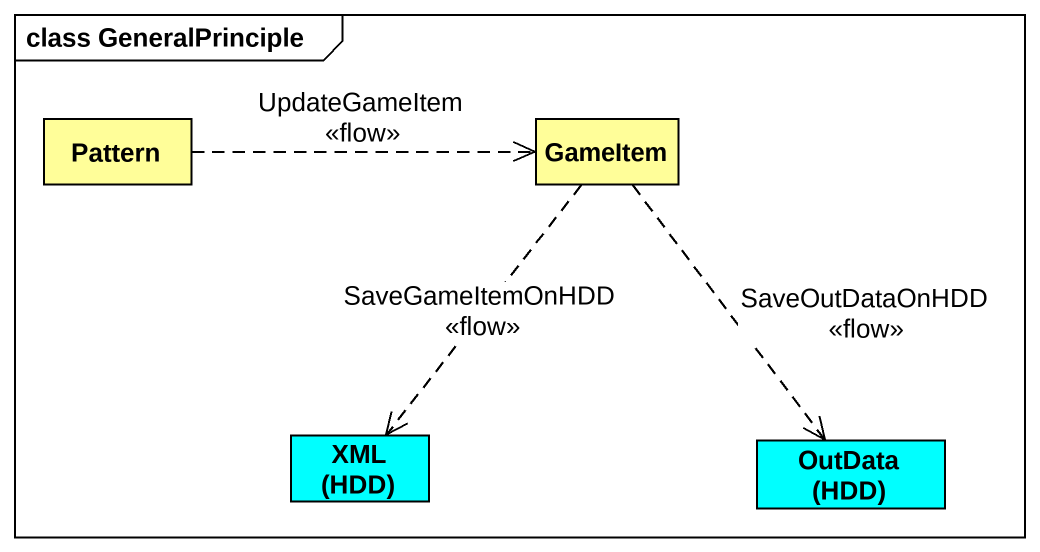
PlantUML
@startuml
mainframe class GeneralPrinciple
hide circle
hide empty members
class Pattern #FFFE99
class GameItem #FFFE99
class "XML (HDD)" as XML_HDD #00FFFF
class "OutData (HDD)" as OutData_HDD #00FFFF
Pattern .right.> GameItem : UpdateGameItem\n<<flow>>
GameItem ..> XML_HDD : SaveGameItemOnHDD\n<<flow>>
GameItem ..> OutData_HDD : SaveOutDataOnHDD\n<<flow>>
@enduml
